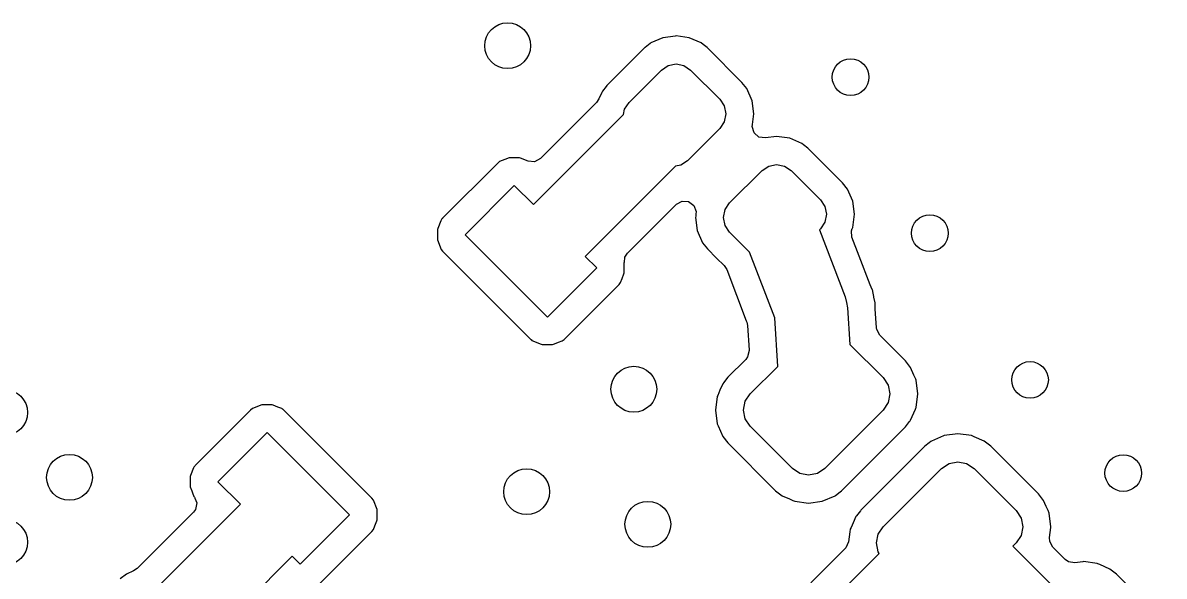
# Model space of a CAD drawing. Extents: x 4.14 to 7.68, y -5.31 to -1.77.
# Drawn here: x 6.9328 to 7.4226, y -3.9743 to -3.7367 of the extents above; entities that cross this region are included whole.
import ezdxf

# ---------------------------------------------------------------- set-up
doc = ezdxf.new("R2010")
doc.units = 0
doc.header["$MEASUREMENT"] = 0
doc.layers.add('BLACK', color=7, linetype='CONTINUOUS')

msp = doc.modelspace()

# ---------------------------------------------------------------- linework, layer by layer
at = {"layer": 'BLACK', "linetype": 'CONTINUOUS'}
for p, q in [((7.20205, -3.74553), (7.1998, -3.7473)), ((7.2023, -3.74534), (7.20205, -3.74553)), ((7.20205, -3.74553), (7.20205, -3.74553)), ((7.2075, -3.74309), (7.2023, -3.74534)), ((7.2107, -3.74265), (7.2075, -3.74309)), ((7.21279, -3.74236), (7.2107, -3.74265)), ((7.21312, -3.74232), (7.21279, -3.74236)), ((7.21874, -3.74309), (7.21312, -3.74232)), ((7.22394, -3.74534), (7.21874, -3.74309)), ((7.22481, -3.74602), (7.22394, -3.74534)), ((7.2265, -3.74734), (7.22481, -3.74602)), ((7.19963, -3.74744), (7.18344, -3.76363)), ((7.1998, -3.7473), (7.19963, -3.74744)), ((7.22661, -3.74744), (7.2265, -3.74734)), ((7.2265, -3.74734), (7.2265, -3.74734)), ((7.24141, -3.76224), (7.22661, -3.74744)), ((7.20686, -3.75694), (7.20973, -3.75502)), ((7.20973, -3.75502), (7.21312, -3.75434)), ((7.21312, -3.75434), (7.21651, -3.75502)), ((7.21651, -3.75502), (7.21938, -3.75694)), ((7.19294, -3.77086), (7.20686, -3.75694)), ((7.21938, -3.75694), (7.23191, -3.76947)), ((7.18153, -3.76605), (7.18134, -3.7663)), ((7.18319, -3.76395), (7.18153, -3.76605)), ((7.18153, -3.76605), (7.18153, -3.76605)), ((7.18344, -3.76363), (7.18319, -3.76395)), ((7.24351, -3.76491), (7.24141, -3.76224)), ((7.24576, -3.77011), (7.24351, -3.76491)), ((7.17899, -3.77086), (7.15489, -3.79496)), ((7.18003, -3.76932), (7.17899, -3.77086)), ((7.18121, -3.76659), (7.18003, -3.76932)), ((7.18134, -3.7663), (7.18121, -3.76659)), ((7.18121, -3.76659), (7.18121, -3.76659)), ((7.19102, -3.77373), (7.19294, -3.77086)), ((7.23191, -3.76947), (7.23383, -3.77234)), ((7.24653, -3.77573), (7.24576, -3.77011)), ((7.19056, -3.77602), (7.19102, -3.77373)), ((7.23383, -3.77234), (7.23451, -3.77573)), ((7.23451, -3.77573), (7.23383, -3.77912)), ((7.2459, -3.78037), (7.24653, -3.77573)), ((7.1519, -3.81468), (7.19056, -3.77602)), ((7.23383, -3.77912), (7.23191, -3.78199)), ((7.24583, -3.78118), (7.24587, -3.78054)), ((7.24587, -3.78054), (7.2459, -3.78037)), ((7.23191, -3.78199), (7.21799, -3.79591)), ((7.2466, -3.78387), (7.24583, -3.78118)), ((7.2487, -3.78571), (7.2466, -3.78387)), ((7.25627, -3.78547), (7.25146, -3.78613)), ((7.26189, -3.78624), (7.25627, -3.78547)), ((7.25146, -3.78613), (7.2487, -3.78571)), ((7.26709, -3.78849), (7.26189, -3.78624)), ((7.26775, -3.78901), (7.26709, -3.78849)), ((7.26965, -3.79049), (7.26775, -3.78901)), ((7.26976, -3.79059), (7.26965, -3.79049)), ((7.26965, -3.79049), (7.26965, -3.79049)), ((7.14074, -3.79496), (7.13739, -3.79625)), ((7.14107, -3.79483), (7.14074, -3.79496)), ((7.1415, -3.79466), (7.14107, -3.79483)), ((7.14371, -3.79466), (7.1415, -3.79466)), ((7.14545, -3.79466), (7.14371, -3.79466)), ((7.14591, -3.79466), (7.14545, -3.79466)), ((7.14545, -3.79466), (7.14545, -3.79466)), ((7.14634, -3.79482), (7.14591, -3.79466)), ((7.1496, -3.79608), (7.14634, -3.79482)), ((7.14634, -3.79482), (7.14634, -3.79482)), ((7.15489, -3.79496), (7.15244, -3.7963)), ((7.28456, -3.80539), (7.26976, -3.79059)), ((7.13659, -3.79688), (7.11295, -3.82053)), ((7.13739, -3.79625), (7.13659, -3.79688)), ((7.15244, -3.7963), (7.1496, -3.79608)), ((7.21283, -3.79829), (7.17417, -3.83695)), ((7.21512, -3.79783), (7.21283, -3.79829)), ((7.21799, -3.79591), (7.21512, -3.79783)), ((7.23609, -3.81401), (7.25001, -3.80009)), ((7.25001, -3.80009), (7.25288, -3.79817)), ((7.25288, -3.79817), (7.25627, -3.79749)), ((7.25627, -3.79749), (7.25966, -3.79817)), ((7.25966, -3.79817), (7.26253, -3.80009)), ((7.26253, -3.80009), (7.27506, -3.81262)), ((7.12256, -3.82765), (7.14372, -3.80649)), ((7.14372, -3.80649), (7.1519, -3.81468)), ((7.28666, -3.80806), (7.28456, -3.80539)), ((7.28891, -3.81326), (7.28666, -3.80806)), ((7.19226, -3.8356), (7.21325, -3.8146)), ((7.21325, -3.8146), (7.2157, -3.81326)), ((7.2157, -3.81326), (7.21849, -3.81346)), ((7.21849, -3.81346), (7.22073, -3.81514)), ((7.23417, -3.81688), (7.23609, -3.81401)), ((7.27506, -3.81262), (7.27698, -3.81549)), ((7.28968, -3.81888), (7.28891, -3.81326)), ((7.22073, -3.81514), (7.22171, -3.81776)), ((7.22154, -3.81974), (7.22147, -3.82027)), ((7.22167, -3.81878), (7.22154, -3.81974)), ((7.22171, -3.81776), (7.22167, -3.81878)), ((7.23349, -3.82027), (7.23417, -3.81688)), ((7.27698, -3.81549), (7.27766, -3.81888)), ((7.27766, -3.81888), (7.27698, -3.82227)), ((7.28891, -3.8245), (7.28968, -3.81888)), ((7.11217, -3.82169), (7.11089, -3.82503)), ((7.11231, -3.82134), (7.11217, -3.82169)), ((7.11267, -3.82089), (7.11231, -3.82134)), ((7.11286, -3.82064), (7.11267, -3.82089)), ((7.11295, -3.82053), (7.11286, -3.82064)), ((7.11286, -3.82064), (7.11286, -3.82064)), ((7.22147, -3.82027), (7.22224, -3.82589)), ((7.23417, -3.82366), (7.23349, -3.82027)), ((7.23609, -3.82653), (7.23417, -3.82366)), ((7.27698, -3.82227), (7.27506, -3.82514)), ((7.28868, -3.82503), (7.28878, -3.82481)), ((7.28878, -3.82481), (7.28891, -3.8245)), ((7.11089, -3.82503), (7.11072, -3.82546)), ((7.11072, -3.82546), (7.11072, -3.82591)), ((7.11072, -3.82591), (7.11072, -3.82625)), ((7.11072, -3.82591), (7.11072, -3.82591)), ((7.11072, -3.82625), (7.11073, -3.82986)), ((7.15791, -3.86301), (7.12256, -3.82765)), ((7.22224, -3.82589), (7.22449, -3.83109)), ((7.24464, -3.83508), (7.23609, -3.82653)), ((7.27506, -3.82514), (7.2747, -3.82551)), ((7.2747, -3.82551), (7.28571, -3.85439)), ((7.28838, -3.82598), (7.28868, -3.82503)), ((7.2886, -3.82877), (7.28838, -3.82598)), ((7.29167, -3.83682), (7.2886, -3.82877)), ((7.11073, -3.82986), (7.11232, -3.83397)), ((7.11232, -3.83397), (7.11295, -3.83477)), ((7.22449, -3.83109), (7.22659, -3.83376)), ((7.22659, -3.83376), (7.23052, -3.8377)), ((7.11295, -3.83477), (7.15079, -3.87261)), ((7.17417, -3.83695), (7.17907, -3.84185)), ((7.19093, -3.83963), (7.19117, -3.83724)), ((7.19117, -3.83724), (7.19226, -3.8356)), ((7.23052, -3.8377), (7.23374, -3.84091)), ((7.25543, -3.86337), (7.24464, -3.83508)), ((7.29638, -3.84916), (7.29167, -3.83682)), ((7.17907, -3.84185), (7.15791, -3.86301)), ((7.19074, -3.84447), (7.19091, -3.84404)), ((7.1909, -3.84068), (7.1909, -3.83963)), ((7.1909, -3.83963), (7.19093, -3.83963)), ((7.1909, -3.84347), (7.1909, -3.84068)), ((7.19091, -3.84404), (7.1909, -3.84347)), ((7.23374, -3.84091), (7.23486, -3.84265)), ((7.23486, -3.84265), (7.24327, -3.86469)), ((7.16504, -3.87261), (7.18868, -3.84897)), ((7.18868, -3.84897), (7.18932, -3.84815)), ((7.18932, -3.84815), (7.18997, -3.84648)), ((7.18997, -3.84648), (7.19074, -3.84447)), ((7.19074, -3.84447), (7.19074, -3.84447)), ((7.29642, -3.84925), (7.29638, -3.84916)), ((7.29653, -3.84952), (7.29642, -3.84925)), ((7.29683, -3.85018), (7.29653, -3.84952)), ((7.29739, -3.85143), (7.29683, -3.85018)), ((7.29751, -3.8517), (7.29739, -3.85143)), ((7.29739, -3.85143), (7.29739, -3.85143)), ((7.29757, -3.852), (7.29751, -3.8517)), ((7.29797, -3.85417), (7.29757, -3.852)), ((7.29757, -3.852), (7.29757, -3.852)), ((7.29802, -3.85442), (7.29797, -3.85417)), ((7.28571, -3.85439), (7.2862, -3.8567)), ((7.2862, -3.8567), (7.28672, -3.85902)), ((7.28672, -3.85902), (7.2877, -3.87472)), ((7.29805, -3.85452), (7.29802, -3.85442)), ((7.2986, -3.85686), (7.29805, -3.85452)), ((7.29859, -3.85909), (7.2986, -3.85716)), ((7.2986, -3.85943), (7.29859, -3.85909)), ((7.2986, -3.85716), (7.2986, -3.85686)), ((7.25673, -3.88418), (7.25543, -3.86337)), ((7.29911, -3.86765), (7.2986, -3.85943)), ((7.24327, -3.86469), (7.24347, -3.8652)), ((7.24347, -3.8652), (7.24378, -3.86666)), ((7.24378, -3.86666), (7.24444, -3.87719)), ((7.29921, -3.86839), (7.29911, -3.86765)), ((7.30055, -3.87085), (7.29921, -3.86839)), ((7.15079, -3.87261), (7.15091, -3.8727)), ((7.15091, -3.8727), (7.15091, -3.8727)), ((7.15091, -3.8727), (7.1513, -3.87301)), ((7.1513, -3.87301), (7.15161, -3.87326)), ((7.15161, -3.87326), (7.15195, -3.87339)), ((7.15195, -3.87339), (7.15529, -3.87467)), ((7.16271, -3.87384), (7.16424, -3.87325)), ((7.16424, -3.87325), (7.16504, -3.87261)), ((7.31156, -3.88185), (7.30055, -3.87085)), ((7.15529, -3.87467), (7.15529, -3.87467)), ((7.15529, -3.87467), (7.15572, -3.87484)), ((7.15572, -3.87484), (7.15618, -3.87484)), ((7.15618, -3.87484), (7.15618, -3.87484)), ((7.15618, -3.87484), (7.15792, -3.87484)), ((7.15792, -3.87484), (7.16013, -3.87484)), ((7.16013, -3.87484), (7.16097, -3.87451)), ((7.16097, -3.87451), (7.16271, -3.87384)), ((7.24445, -3.87736), (7.24383, -3.88008)), ((7.24444, -3.87719), (7.24445, -3.87736)), ((7.2877, -3.87472), (7.302, -3.88903)), ((7.24301, -3.88118), (7.23537, -3.88881)), ((7.24383, -3.88008), (7.24301, -3.88118)), ((7.31375, -3.88465), (7.31156, -3.88185)), ((7.24493, -3.89599), (7.25673, -3.88418)), ((7.31518, -3.88795), (7.31375, -3.88465)), ((7.31594, -3.88971), (7.31518, -3.88795)), ((7.23318, -3.89161), (7.23195, -3.89444)), ((7.23361, -3.89106), (7.23318, -3.89161)), ((7.23476, -3.88959), (7.23361, -3.89106)), ((7.23537, -3.88881), (7.23476, -3.88959)), ((7.302, -3.88903), (7.30413, -3.89222)), ((7.30413, -3.89222), (7.30488, -3.89599)), ((7.31611, -3.8901), (7.31594, -3.88971)), ((7.31692, -3.89599), (7.31611, -3.8901)), ((7.23082, -3.89706), (7.23001, -3.90295)), ((7.231, -3.89664), (7.23082, -3.89706)), ((7.23195, -3.89444), (7.231, -3.89664)), ((7.2428, -3.89918), (7.24493, -3.89599)), ((7.30488, -3.89599), (7.30413, -3.89975)), ((7.31611, -3.90187), (7.31692, -3.89599)), ((7.03053, -3.90295), (7.00688, -3.92659)), ((7.03133, -3.90232), (7.03053, -3.90295)), ((7.03544, -3.90073), (7.03133, -3.90232)), ((7.03765, -3.90073), (7.03544, -3.90073)), ((7.03939, -3.90072), (7.03765, -3.90073)), ((7.03984, -3.90072), (7.03939, -3.90072)), ((7.03939, -3.90072), (7.03939, -3.90072)), ((7.04027, -3.90089), (7.03984, -3.90072)), ((7.04231, -3.90167), (7.04027, -3.90089)), ((7.04027, -3.90089), (7.04027, -3.90089)), ((7.04396, -3.90231), (7.04231, -3.90167)), ((7.04425, -3.90254), (7.04396, -3.90231)), ((7.04434, -3.90261), (7.04425, -3.90254)), ((7.04477, -3.90295), (7.04434, -3.90261)), ((7.08261, -3.94079), (7.04477, -3.90295)), ((7.23001, -3.90295), (7.23082, -3.90883)), ((7.24205, -3.90295), (7.2428, -3.89918)), ((7.2428, -3.90671), (7.24205, -3.90295)), ((7.302, -3.90295), (7.27695, -3.928)), ((7.30413, -3.89975), (7.302, -3.90295)), ((7.31375, -3.90732), (7.31582, -3.90255)), ((7.31582, -3.90255), (7.31598, -3.90218)), ((7.31598, -3.90218), (7.31611, -3.90187)), ((7.31598, -3.90218), (7.31598, -3.90218)), ((7.24493, -3.9099), (7.2428, -3.90671)), ((7.31156, -3.91012), (7.31332, -3.90787)), ((7.31332, -3.90787), (7.31356, -3.90757)), ((7.31356, -3.90757), (7.31375, -3.90732)), ((7.31356, -3.90757), (7.31356, -3.90757)), ((7.01649, -3.93372), (7.03765, -3.91256)), ((7.03765, -3.91256), (7.07301, -3.94791)), ((7.23082, -3.90883), (7.23095, -3.90914)), ((7.23095, -3.90914), (7.23095, -3.90914)), ((7.23095, -3.90914), (7.23123, -3.90978)), ((7.23123, -3.90978), (7.23318, -3.91428)), ((7.26303, -3.928), (7.24493, -3.9099)), ((7.28412, -3.93756), (7.31156, -3.91012)), ((7.23318, -3.91428), (7.23537, -3.91708)), ((7.23537, -3.91708), (7.25585, -3.93756)), ((7.32177, -3.91696), (7.31988, -3.91844)), ((7.32243, -3.91644), (7.32177, -3.91696)), ((7.32268, -3.91625), (7.32243, -3.91644)), ((7.32243, -3.91644), (7.32243, -3.91644)), ((7.32665, -3.91453), (7.32268, -3.91625)), ((7.32782, -3.91402), (7.32665, -3.91453)), ((7.32813, -3.91389), (7.32782, -3.91402)), ((7.32782, -3.91402), (7.32782, -3.91402)), ((7.33401, -3.91308), (7.32813, -3.91389)), ((7.3399, -3.91389), (7.33401, -3.91308)), ((7.34021, -3.91402), (7.3399, -3.91389)), ((7.34109, -3.9144), (7.34021, -3.91402)), ((7.34021, -3.91402), (7.34021, -3.91402)), ((7.34535, -3.91625), (7.34109, -3.9144)), ((7.34815, -3.91844), (7.34535, -3.91625)), ((7.31988, -3.91844), (7.29244, -3.94588)), ((7.36863, -3.93892), (7.34815, -3.91844)), ((7.00624, -3.92741), (7.00611, -3.92776)), ((7.0066, -3.92696), (7.00624, -3.92741)), ((7.00679, -3.92671), (7.0066, -3.92696)), ((7.00688, -3.92659), (7.00679, -3.92671)), ((7.00679, -3.92671), (7.00679, -3.92671)), ((7.32705, -3.928), (7.33025, -3.92587)), ((7.33025, -3.92587), (7.33401, -3.92512)), ((7.33401, -3.92512), (7.33778, -3.92587)), ((7.33778, -3.92587), (7.34097, -3.928)), ((7.00484, -3.93106), (7.00466, -3.93152)), ((7.00466, -3.93152), (7.00466, -3.93198)), ((7.00466, -3.93198), (7.00466, -3.93198)), ((7.00466, -3.93198), (7.00466, -3.933)), ((7.00611, -3.92776), (7.00484, -3.93106)), ((7.26622, -3.93013), (7.26303, -3.928)), ((7.26999, -3.93088), (7.26622, -3.93013)), ((7.27375, -3.93013), (7.26999, -3.93088)), ((7.27695, -3.928), (7.27375, -3.93013)), ((7.302, -3.95305), (7.32705, -3.928)), ((7.34097, -3.928), (7.35907, -3.9461)), ((7.00466, -3.933), (7.00466, -3.93593)), ((7.00466, -3.93593), (7.00483, -3.93636)), ((7.00483, -3.93636), (7.00486, -3.93644)), ((7.00486, -3.93644), (7.00625, -3.94004)), ((7.02618, -3.9434), (7.01649, -3.93372)), ((7.00625, -3.94004), (7.00648, -3.94033)), ((7.00648, -3.94033), (7.00667, -3.94066)), ((7.00667, -3.94066), (7.00659, -3.9407)), ((7.00659, -3.9407), (7.00745, -3.94283)), ((7.08325, -3.94159), (7.08261, -3.94079)), ((7.08484, -3.9457), (7.08325, -3.94159)), ((7.25585, -3.93756), (7.25865, -3.93975)), ((7.25865, -3.93975), (7.26181, -3.94112)), ((7.26181, -3.94112), (7.2632, -3.94172)), ((7.2632, -3.94172), (7.2641, -3.94211)), ((7.2641, -3.94211), (7.26999, -3.94292)), ((7.26999, -3.94292), (7.27587, -3.94211)), ((7.27587, -3.94211), (7.28132, -3.93975)), ((7.28132, -3.93975), (7.28157, -3.93956)), ((7.28157, -3.93956), (7.28348, -3.93805)), ((7.28348, -3.93805), (7.28412, -3.93756)), ((7.37082, -3.94172), (7.36863, -3.93892)), ((7.37195, -3.94433), (7.37082, -3.94172)), ((7.00603, -3.94682), (6.98186, -3.97099)), ((6.98702, -3.98256), (7.02618, -3.9434)), ((7.00693, -3.94557), (7.00603, -3.94682)), ((7.00745, -3.94283), (7.00693, -3.94557)), ((7.08484, -3.9471), (7.08484, -3.9457)), ((7.08484, -3.94923), (7.08484, -3.9471)), ((7.29219, -3.9462), (7.29055, -3.9483)), ((7.29244, -3.94588), (7.29219, -3.9462)), ((7.35907, -3.9461), (7.3612, -3.94929)), ((7.37273, -3.94613), (7.37195, -3.94433)), ((7.37318, -3.94717), (7.37273, -3.94613)), ((7.37399, -3.95305), (7.37318, -3.94717)), ((7.07301, -3.94791), (7.05185, -3.96907)), ((7.08386, -3.95265), (7.08467, -3.95053)), ((7.08467, -3.95053), (7.08484, -3.95011)), ((7.08467, -3.95053), (7.08467, -3.95053)), ((7.08484, -3.95011), (7.08484, -3.94923)), ((7.28908, -3.95138), (7.28821, -3.95339)), ((7.29025, -3.94868), (7.28908, -3.95138)), ((7.29055, -3.9483), (7.29025, -3.94868)), ((7.3612, -3.94929), (7.36195, -3.95305)), ((7.05897, -3.97868), (7.08261, -3.95504)), ((7.08261, -3.95504), (7.08326, -3.95422)), ((7.08326, -3.95422), (7.08386, -3.95265)), ((7.28774, -3.95522), (7.28716, -3.95948)), ((7.28789, -3.95413), (7.28774, -3.95522)), ((7.28821, -3.95339), (7.28789, -3.95413)), ((7.29912, -3.96001), (7.29987, -3.95625)), ((7.29987, -3.95625), (7.302, -3.95305)), ((7.3612, -3.95682), (7.35907, -3.96001)), ((7.36195, -3.95305), (7.3612, -3.95682)), ((7.37337, -3.95759), (7.37394, -3.95339)), ((7.37394, -3.95339), (7.37399, -3.95305)), ((7.37394, -3.95339), (7.37394, -3.95339)), ((7.28716, -3.95948), (7.28601, -3.96203)), ((7.29987, -3.96378), (7.29912, -3.96001)), ((7.35907, -3.96001), (7.35768, -3.96141)), ((7.35768, -3.96141), (7.38009, -3.98382)), ((7.37343, -3.95932), (7.37337, -3.95759)), ((7.37477, -3.96177), (7.37343, -3.95932)), ((7.38011, -3.96711), (7.37477, -3.96177)), ((7.04845, -3.96567), (7.00929, -4.00483)), ((7.05185, -3.96907), (7.04845, -3.96567)), ((7.28575, -3.96232), (7.27091, -3.97716)), ((7.27209, -3.99271), (7.30033, -3.96447)), ((7.28601, -3.96203), (7.28575, -3.96232)), ((7.30033, -3.96447), (7.29987, -3.96378)), ((6.98186, -3.97099), (6.98032, -3.97203)), ((7.38153, -3.9681), (7.38011, -3.96711)), ((7.38429, -3.96851), (7.38153, -3.9681)), ((7.38761, -3.96806), (7.38429, -3.96851)), ((7.38795, -3.96801), (7.38761, -3.96806)), ((7.38761, -3.96806), (7.38761, -3.96806)), ((7.39383, -3.96882), (7.38795, -3.96801)), ((7.39414, -3.96895), (7.39383, -3.96882)), ((7.39496, -3.96931), (7.39414, -3.96895)), ((7.39414, -3.96895), (7.39414, -3.96895)), ((7.39928, -3.97118), (7.39496, -3.96931)), ((7.40208, -3.97337), (7.39928, -3.97118)), ((6.9773, -3.97334), (6.97463, -3.97544)), ((6.98032, -3.97203), (6.9773, -3.97334)), ((7.42256, -3.99385), (7.40208, -3.97337))]:
    msp.add_line(p, q, dxfattribs=at)
at = {"layer": 'BLACK'}
for centre, radius in [((7.14084, -3.74652), 0.00984), ((7.288, -3.76), 0.00787), ((7.322, -3.827), 0.00787), ((7.365, -3.89), 0.00787), ((7.195, -3.894), 0.00984), ((6.925, -3.904), 0.00984), ((6.95284, -3.93184), 0.00984), ((7.405, -3.93), 0.00787), ((7.149, -3.938), 0.00984), ((7.201, -3.952), 0.00984), ((6.925, -3.95968), 0.00984)]:
    msp.add_circle(centre, radius, dxfattribs=at)

doc.saveas('drawing.dxf')
